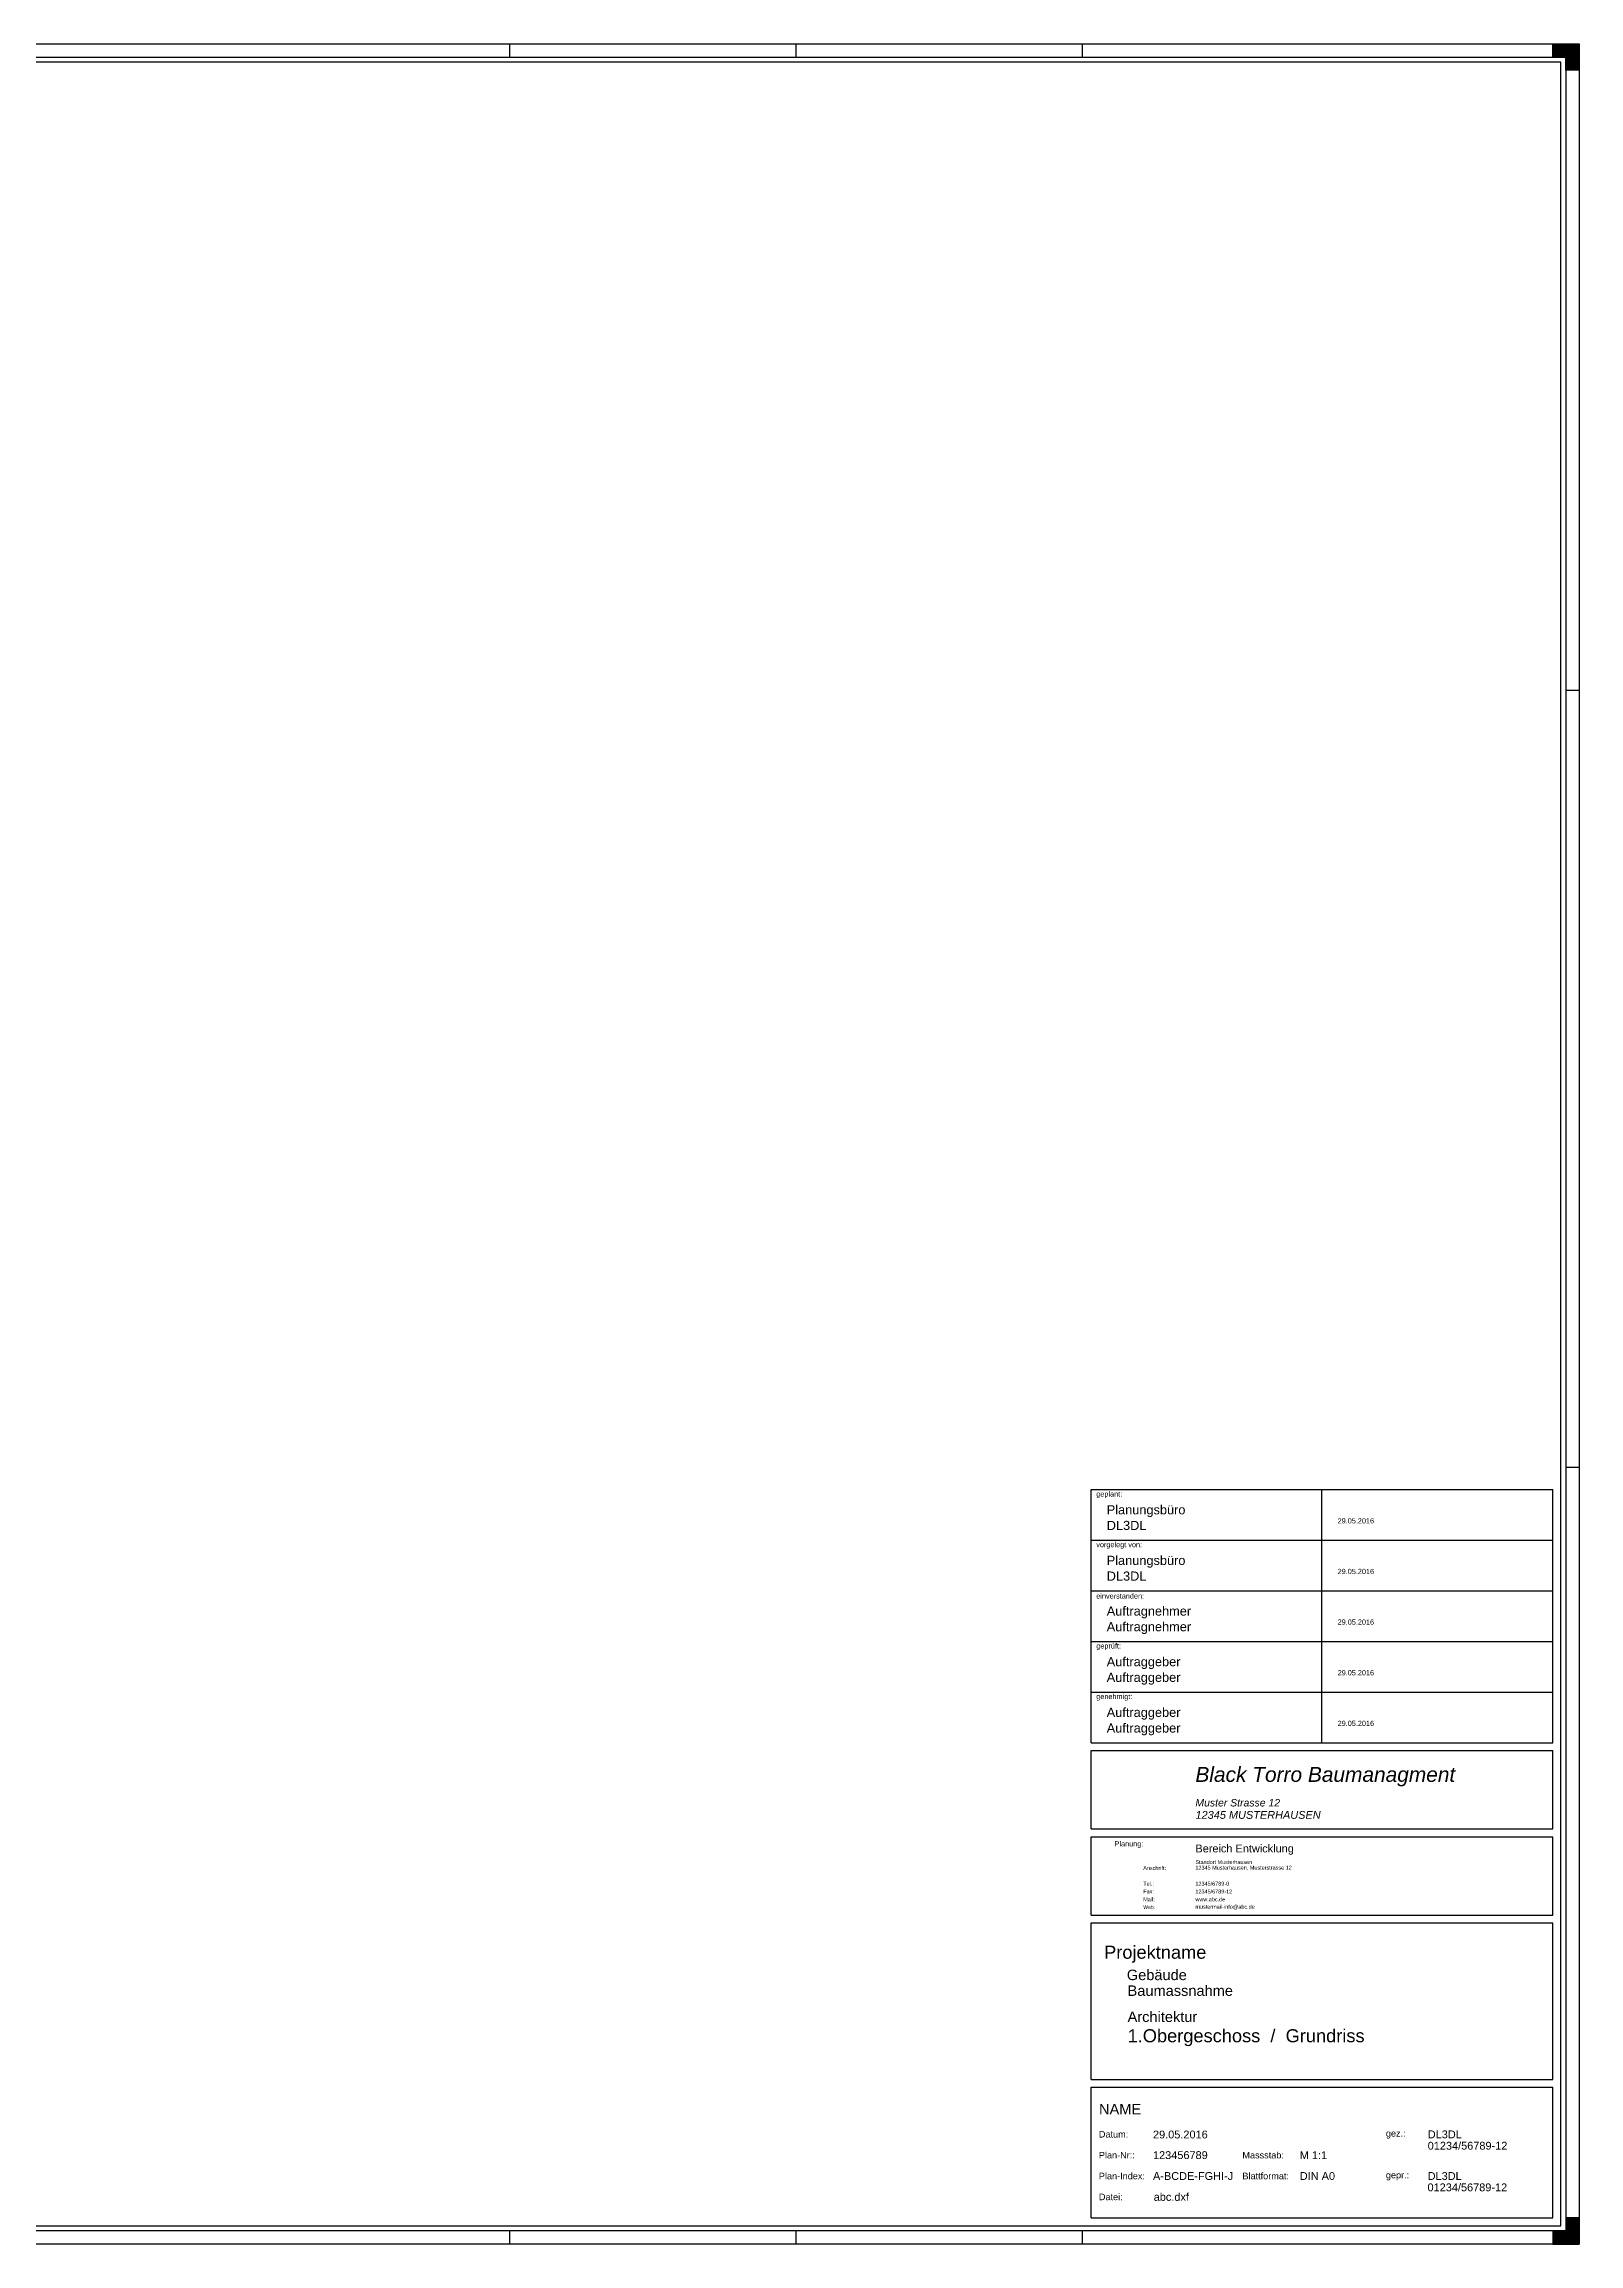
# Model space of a CAD drawing. Header units: millimetres. Extents: x 0 to 1189, y 0 to 841.
# Drawn here: x 602 to 1189, y 0 to 841 of the extents above; entities that cross this region are included whole.
import ezdxf

# ---------------------------------------------------------------- set-up
doc = ezdxf.new("R2010")
doc.units = ezdxf.units.MM
for name, color, linetype, true_color in [('Adresse Planungsbüro', 30, 'Continuous', 0xff7f00), ('Blattrahmen', 2, 'Continuous', 0xffff00), ('Faltmarken', 3, 'Continuous', 0x00ff00), ('Planecken', 2, 'Continuous', 0xffff00), ('Plankopf Linien dünn', 3, 'Continuous', 0x00ff00), ('Plankopf Rahmen', 3, 'Continuous', 0x00ff00), ('Plankopf Text ausgefüllt', 96, 'Continuous', 0x008000), ('Plankopf Text Vorgabe', 1, 'Continuous', 0xff0000), ('Zeichnungsrahmen rot', 1, 'Continuous', 0xff0000), ('Zeichnungsrahmen_blau', 5, 'Continuous', 0x0000ff)]:
    doc.layers.add(name, color=color, linetype=linetype, true_color=true_color)
doc.styles.add('textstyle20', font='')
doc.styles.add('textstyle21', font='')
doc.styles.add('textstyle23', font='')
doc.styles.add('textstyle24', font='')
doc.styles.add('textstyle26', font='')
doc.styles.add('textstyle27', font='')
doc.styles.add('textstyle28', font='')
doc.styles.add('textstyle29', font='')
doc.styles.add('textstyle30', font='')
doc.styles.add('textstyle31', font='')
doc.styles.add('textstyle32', font='')
doc.styles.add('textstyle33', font='')
doc.styles.add('textstyle34', font='')
doc.styles.add('textstyle35', font='')
doc.styles.add('textstyle36', font='')
doc.styles.add('textstyle37', font='')
doc.styles.add('textstyle38', font='')
doc.styles.add('textstyle39', font='')
doc.styles.add('textstyle40', font='')
doc.styles.add('textstyle41', font='')
doc.styles.add('textstyle42', font='')
doc.styles.add('textstyle43', font='')
doc.styles.add('textstyle44', font='')
doc.styles.add('textstyle45', font='')
doc.styles.add('textstyle46', font='')
doc.styles.add('textstyle47', font='')
doc.styles.add('textstyle48', font='')
doc.styles.add('textstyle49', font='')
doc.styles.add('textstyle50', font='')
doc.styles.add('textstyle51', font='')
doc.styles.add('textstyle52', font='')
doc.styles.add('textstyle53', font='')
doc.styles.add('textstyle54', font='')
doc.styles.add('textstyle55', font='')
doc.styles.add('textstyle56', font='')
doc.styles.add('textstyle57', font='')
doc.styles.add('textstyle58', font='')
doc.styles.add('textstyle59', font='')
doc.styles.add('textstyle60', font='')
doc.styles.add('textstyle61', font='')
doc.styles.add('textstyle62', font='')
doc.styles.add('textstyle63', font='')
doc.styles.add('textstyle64', font='')
doc.styles.add('textstyle65', font='')
doc.styles.add('textstyle66', font='')
doc.styles.add('textstyle67', font='')
doc.styles.add('textstyle68', font='')
doc.styles.add('textstyle69', font='')
doc.styles.add('textstyle70', font='')
doc.styles.add('textstyle71', font='')
doc.styles.add('textstyle72', font='')
doc.styles.add('textstyle73', font='')
doc.styles.add('textstyle74', font='')
doc.styles.add('textstyle75', font='')
doc.styles.add('textstyle76', font='')
doc.styles.add('textstyle77', font='')
doc.styles.add('textstyle78', font='')
doc.styles.add('textstyle79', font='')
doc.styles.add('textstyle80', font='')
doc.styles.add('textstyle81', font='')
doc.styles.add('textstyle82', font='')
doc.styles.add('textstyle83', font='')
doc.styles.add('textstyle84', font='')
doc.styles.add('textstyle85', font='')
doc.styles.add('textstyle86', font='')
doc.styles.get('textstyle20').set_extended_font_data('Arial')
doc.styles.get('textstyle21').set_extended_font_data('Arial')
doc.styles.get('textstyle23').set_extended_font_data('Arial')
doc.styles.get('textstyle24').set_extended_font_data('Arial')
doc.styles.get('textstyle26').set_extended_font_data('Arial')
doc.styles.get('textstyle27').set_extended_font_data('Arial')
doc.styles.get('textstyle28').set_extended_font_data('Arial')
doc.styles.get('textstyle29').set_extended_font_data('Arial')
doc.styles.get('textstyle30').set_extended_font_data('Arial')
doc.styles.get('textstyle31').set_extended_font_data('Arial')
doc.styles.get('textstyle32').set_extended_font_data('Arial')
doc.styles.get('textstyle33').set_extended_font_data('Arial')
doc.styles.get('textstyle34').set_extended_font_data('Arial')
doc.styles.get('textstyle35').set_extended_font_data('Arial')
doc.styles.get('textstyle36').set_extended_font_data('Arial')
doc.styles.get('textstyle37').set_extended_font_data('Arial')
doc.styles.get('textstyle38').set_extended_font_data('Arial')
doc.styles.get('textstyle39').set_extended_font_data('Arial')
doc.styles.get('textstyle40').set_extended_font_data('Arial')
doc.styles.get('textstyle41').set_extended_font_data('Arial')
doc.styles.get('textstyle42').set_extended_font_data('Arial')
doc.styles.get('textstyle43').set_extended_font_data('Arial')
doc.styles.get('textstyle44').set_extended_font_data('Arial')
doc.styles.get('textstyle45').set_extended_font_data('Arial')
doc.styles.get('textstyle46').set_extended_font_data('Arial')
doc.styles.get('textstyle47').set_extended_font_data('Arial')
doc.styles.get('textstyle48').set_extended_font_data('Arial', italic=True)
doc.styles.get('textstyle49').set_extended_font_data('Arial', italic=True)
doc.styles.get('textstyle50').set_extended_font_data('Arial', italic=True)
doc.styles.get('textstyle51').set_extended_font_data('Arial')
doc.styles.get('textstyle52').set_extended_font_data('Arial')
doc.styles.get('textstyle53').set_extended_font_data('Arial')
doc.styles.get('textstyle54').set_extended_font_data('Arial')
doc.styles.get('textstyle55').set_extended_font_data('Arial')
doc.styles.get('textstyle56').set_extended_font_data('Arial')
doc.styles.get('textstyle57').set_extended_font_data('Arial')
doc.styles.get('textstyle58').set_extended_font_data('Arial')
doc.styles.get('textstyle59').set_extended_font_data('Arial')
doc.styles.get('textstyle60').set_extended_font_data('Arial')
doc.styles.get('textstyle61').set_extended_font_data('Arial')
doc.styles.get('textstyle62').set_extended_font_data('Arial')
doc.styles.get('textstyle63').set_extended_font_data('Arial')
doc.styles.get('textstyle64').set_extended_font_data('Arial')
doc.styles.get('textstyle65').set_extended_font_data('Arial')
doc.styles.get('textstyle66').set_extended_font_data('Arial')
doc.styles.get('textstyle67').set_extended_font_data('Arial')
doc.styles.get('textstyle68').set_extended_font_data('Arial')
doc.styles.get('textstyle69').set_extended_font_data('Arial')
doc.styles.get('textstyle70').set_extended_font_data('Arial')
doc.styles.get('textstyle71').set_extended_font_data('Arial')
doc.styles.get('textstyle72').set_extended_font_data('Arial')
doc.styles.get('textstyle73').set_extended_font_data('Arial')
doc.styles.get('textstyle74').set_extended_font_data('Arial')
doc.styles.get('textstyle75').set_extended_font_data('Arial')
doc.styles.get('textstyle76').set_extended_font_data('Arial')
doc.styles.get('textstyle77').set_extended_font_data('Arial')
doc.styles.get('textstyle78').set_extended_font_data('Arial')
doc.styles.get('textstyle79').set_extended_font_data('Arial')
doc.styles.get('textstyle80').set_extended_font_data('Arial')
doc.styles.get('textstyle81').set_extended_font_data('Arial')
doc.styles.get('textstyle82').set_extended_font_data('Arial')
doc.styles.get('textstyle83').set_extended_font_data('Arial')
doc.styles.get('textstyle84').set_extended_font_data('Arial')
doc.styles.get('textstyle85').set_extended_font_data('Arial')
doc.styles.get('textstyle86').set_extended_font_data('Arial')

msp = doc.modelspace()

# ---------------------------------------------------------------- hatches: boundary and pattern name
at = {"layer": 'Planecken'}
for points in [[(1179, 841), (1189, 841), (1189, 831), (1184, 831), (1184, 836), (1179, 836)], [(1179, 0), (1189, 0), (1189, 10), (1184, 10), (1184, 5), (1179, 5)]]:
    msp.add_hatch(color=256, dxfattribs=at).paths.add_polyline_path(points, flags=0)

# ---------------------------------------------------------------- linework, layer by layer
at = {"layer": 'Blattrahmen'}
for p, q in [((0, 841), (1189, 841)), ((1189, 841), (1189, 0)), ((1189, 0), (0, 0))]:
    msp.add_line(p, q, dxfattribs=at)
at = {"layer": 'Faltmarken'}
for p, q in [((780, 841), (780, 836)), ((889.5, 841), (889.5, 836)), ((999, 841), (999, 836)), ((1184, 594), (1189, 594)), ((1184, 297), (1189, 297)), ((780, 5), (780, 0)), ((889.5, 5), (889.5, 0)), ((999, 5), (999, 0))]:
    msp.add_line(p, q, dxfattribs=at)
at = {"layer": 'Planecken'}
for p, q in [((1179, 841), (1189, 841)), ((1179, 836), (1179, 841)), ((1189, 841), (1189, 831)), ((1184, 836), (1179, 836)), ((1184, 831), (1184, 836)), ((1189, 831), (1184, 831)), ((1189, 10), (1184, 10)), ((1184, 10), (1184, 5)), ((1189, 0), (1189, 10)), ((1184, 5), (1179, 5)), ((1179, 5), (1179, 0)), ((1179, 0), (1189, 0))]:
    msp.add_line(p, q, dxfattribs=at)
at = {"layer": 'Plankopf Linien dünn'}
for p, q in [((1090.68, 269.06), (1090.68, 288.42)), ((1090.68, 249.7), (1090.68, 269.66)), ((1002.37, 269.06), (1090.68, 269.06)), ((1090.68, 269.06), (1179, 269.06)), ((1002.37, 249.7), (1090.68, 249.7)), ((1090.68, 230.34), (1090.68, 250.3)), ((1090.68, 249.7), (1179, 249.7)), ((1002.37, 230.34), (1090.68, 230.34)), ((1090.68, 210.98), (1090.68, 230.94)), ((1090.68, 230.34), (1179, 230.34)), ((1002.37, 210.98), (1090.68, 210.98)), ((1090.68, 191.62), (1090.68, 211.58)), ((1090.68, 210.98), (1179, 210.98))]:
    msp.add_line(p, q, dxfattribs=at)
at = {"layer": 'Plankopf Rahmen'}
for p, q in [((1002.37, 269.06), (1002.37, 288.42)), ((1002.37, 288.42), (1179, 288.42)), ((1179, 269.06), (1179, 288.42)), ((1002.37, 249.7), (1002.37, 269.06)), ((1179, 249.7), (1179, 269.06)), ((1002.37, 230.34), (1002.37, 249.7)), ((1179, 230.34), (1179, 249.7)), ((1002.37, 210.98), (1002.37, 230.34)), ((1179, 210.98), (1179, 230.34)), ((1002.37, 191.62), (1002.37, 210.98)), ((1179, 191.62), (1179, 210.98)), ((1002.37, 191.62), (1179, 191.62)), ((1002.37, 158.69), (1002.37, 188.63)), ((1002.37, 188.63), (1179, 188.63)), ((1179, 158.69), (1179, 188.63)), ((1002.37, 158.69), (1179, 158.69)), ((1002.37, 125.76), (1002.37, 155.7)), ((1002.37, 155.7), (1179, 155.7)), ((1179, 125.76), (1179, 155.7)), ((1002.37, 125.76), (1179, 125.76)), ((1002.37, 62.89), (1002.37, 122.76)), ((1002.37, 122.76), (1179, 122.76)), ((1179, 62.89), (1179, 122.76)), ((1002.37, 62.89), (1179, 62.89)), ((1002.37, 10), (1002.37, 59.9)), ((1002.37, 59.9), (1179, 59.9)), ((1179, 10), (1179, 59.9)), ((1002.37, 10), (1179, 10))]:
    msp.add_line(p, q, dxfattribs=at)
at = {"layer": 'Zeichnungsrahmen rot'}
for p, q in [((1182, 834), (17, 834)), ((1182, 7), (1182, 834)), ((17, 7), (1182, 7))]:
    msp.add_line(p, q, dxfattribs=at)
at = {"layer": 'Zeichnungsrahmen_blau'}
for p, q in [((15, 836), (1184, 836)), ((1184, 836), (1184, 5)), ((1184, 5), (15, 5))]:
    msp.add_line(p, q, dxfattribs=at)

# ---------------------------------------------------------------- texts
at = {"layer": 'Adresse Planungsbüro', "attachment_point": 4}
for s, insert, char_height, style in [('\\H5.71429;Black Torro Baumanagment', (1042.28, 178.65), 3.9917, 'textstyle48'), ('\\H2.85714;Muster Strasse 12', (1042.28, 168.67), 1.9958, 'textstyle49'), ('12345 MUSTERHAUSEN', (1042.31, 164.01), 2.9938, 'textstyle50')]:
    msp.add_mtext(s, dxfattribs=dict(at, insert=insert, char_height=char_height, style=style))
at = {"layer": 'Plankopf Text ausgefüllt'}
for s, insert, char_height, attachment_point, style in [('Planungsbüro', (1008.36, 282.43), 3.4927, 1, 'textstyle26'), ('Planungsbüro', (1008.36, 282.43), 3.4927, 1, 'textstyle27'), ('DL3DL', (1008.36, 276.44), 3.493, 1, 'textstyle30'), ('DL3DL', (1008.36, 276.44), 3.493, 1, 'textstyle31'), ('29.05.2016', (1096.67, 276.44), 1.996, 4, 'textstyle37'), ('Planungsbüro', (1008.36, 263.07), 3.4927, 1, 'textstyle28'), ('Planungsbüro', (1008.36, 263.07), 3.4927, 1, 'textstyle29'), ('DL3DL', (1008.36, 257.08), 3.493, 1, 'textstyle32'), ('DL3DL', (1008.36, 257.08), 3.493, 1, 'textstyle33'), ('29.05.2016', (1096.67, 257.08), 1.996, 4, 'textstyle38'), ('Auftragnehmer', (1008.36, 243.71), 3.4927, 1, 'textstyle46'), ('Auftragnehmer', (1008.36, 237.73), 3.4927, 1, 'textstyle47'), ('29.05.2016', (1096.67, 237.73), 1.996, 4, 'textstyle39'), ('Auftraggeber', (1008.36, 224.35), 3.4927, 1, 'textstyle42'), ('29.05.2016', (1096.67, 218.37), 1.996, 4, 'textstyle40'), ('Auftraggeber', (1008.36, 218.37), 3.4927, 1, 'textstyle44'), ('Auftraggeber', (1008.36, 204.99), 3.4927, 1, 'textstyle45'), ('Auftraggeber', (1008.36, 199.01), 3.4927, 1, 'textstyle43'), ('29.05.2016', (1096.67, 199.01), 1.996, 4, 'textstyle41'), ('Bereich Entwicklung', (1042.28, 152.7), 2.9938, 1, 'textstyle51'), ('Standort Musterhausen', (1042.28, 146.72), 1.4969, 1, 'textstyle57'), ('12345 Musterhausen, Musterstrasse 12', (1042.28, 143.72), 1.4969, 4, 'textstyle58'), ('12345/6789-0', (1042.28, 137.73), 1.4969, 4, 'textstyle59'), ('12345/6789-12', (1042.28, 134.74), 1.4969, 4, 'textstyle60'), ('www.abc.de', (1042.28, 131.75), 1.497, 4, 'textstyle62'), ('mustermail-info@abc.de', (1042.28, 128.75), 1.4969, 4, 'textstyle61'), ('Projektname', (1007.36, 110.79), 4.9896, 4, 'textstyle63'), ('Gebäude', (1016.05, 102.84), 3.992, 4, 'textstyle64'), ('Baumassnahme', (1016.34, 96.82), 3.9917, 4, 'textstyle65'), ('Architektur', (1016.34, 86.84), 3.9917, 4, 'textstyle66'), ('1.Obergeschoss  /  Grundriss', (1016.34, 78.86), 4.9896, 4, 'textstyle67'), ('NAME', (1005.42, 51.54), 3.992, 4, 'textstyle68'), ('29.05.2016', (1026.06, 41.83), 2.994, 4, 'textstyle77'), ('DL3DL', (1131.15, 41.88), 2.994, 4, 'textstyle84'), ('123456789', (1026.06, 33.95), 2.994, 4, 'textstyle78'), ('M 1:1', (1082.2, 33.95), 2.994, 4, 'textstyle81'), ('01234/56789-12', (1131.12, 37.55), 2.9938, 4, 'textstyle86'), ('A-BCDE-FGHI-J', (1026.06, 25.97), 2.9938, 4, 'textstyle80'), ('DIN A0', (1082.2, 25.97), 2.994, 4, 'textstyle82'), ('DL3DL', (1131.1, 25.97), 2.994, 4, 'textstyle83'), ('abc.dxf', (1026.32, 17.98), 2.994, 4, 'textstyle79'), ('01234/56789-12', (1131.06, 21.63), 2.9938, 4, 'textstyle85')]:
    msp.add_mtext(s, dxfattribs=dict(at, insert=insert, char_height=char_height, attachment_point=attachment_point, style=style))
at = {"layer": 'Plankopf Text Vorgabe', "attachment_point": 4}
for s, insert, char_height, style in [('geplant:', (1004.36, 286.42), 1.996, 'textstyle20'), ('geplant:', (1004.36, 286.42), 1.996, 'textstyle21'), ('vorgelegt von:', (1004.36, 267.06), 1.9958, 'textstyle24'), ('einverstanden:', (1004.36, 247.7), 1.9958, 'textstyle23'), ('geprüft:', (1004.36, 228.34), 1.996, 'textstyle34'), ('genehmigt:', (1004.36, 208.99), 1.996, 'textstyle35'), ('Planung:', (1011.35, 152.7), 1.996, 'textstyle36'), ('Anschrift:', (1022.33, 143.72), 1.497, 'textstyle52'), ('Tel.:', (1022.33, 137.73), 1.497, 'textstyle56'), ('Fax:', (1022.33, 134.74), 1.497, 'textstyle53'), ('Web:', (1022.33, 128.75), 1.397, 'textstyle55'), ('Mail:', (1022.33, 131.75), 1.497, 'textstyle54'), ('Datum:', (1005.36, 41.93), 2.495, 'textstyle69'), ('gez.:', (1115.13, 41.93), 2.495, 'textstyle75'), ('Plan-Nr::', (1005.36, 33.95), 2.495, 'textstyle70'), ('Massstab:', (1060.25, 33.95), 2.495, 'textstyle73'), ('Plan-Index:', (1005.36, 25.97), 2.4948, 'textstyle71'), ('Blattformat:', (1060.25, 25.97), 2.4948, 'textstyle74'), ('gepr.:', (1115.13, 25.97), 2.495, 'textstyle76'), ('Datei:', (1005.36, 17.98), 2.495, 'textstyle72')]:
    msp.add_mtext(s, dxfattribs=dict(at, insert=insert, char_height=char_height, style=style))

doc.saveas('drawing.dxf')
